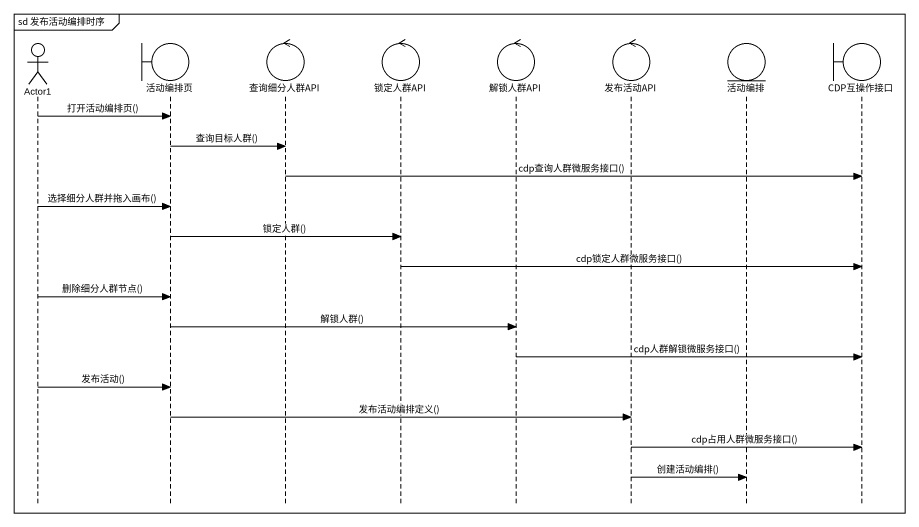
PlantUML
@startuml
mainframe sd 发布活动编排时序
hide footbox
actor Actor1
boundary 活动编排页
control 查询细分人群API
control 锁定人群API
control 解锁人群API
control 发布活动API
entity 活动编排
boundary CDP互操作接口

Actor1 -> 活动编排页 : 打开活动编排页()
活动编排页 -> 查询细分人群API : 查询目标人群()
查询细分人群API -> CDP互操作接口 : cdp查询人群微服务接口()
Actor1 -> 活动编排页 : 选择细分人群并拖入画布()
活动编排页 -> 锁定人群API : 锁定人群()
锁定人群API -> CDP互操作接口 : cdp锁定人群微服务接口()
Actor1 -> 活动编排页 : 删除细分人群节点()
活动编排页 -> 解锁人群API : 解锁人群()
解锁人群API -> CDP互操作接口 : cdp人群解锁微服务接口()
Actor1 -> 活动编排页 : 发布活动()
活动编排页 -> 发布活动API : 发布活动编排定义()
发布活动API -> CDP互操作接口 : cdp占用人群微服务接口()
发布活动API -> 活动编排 : 创建活动编排()
@enduml
